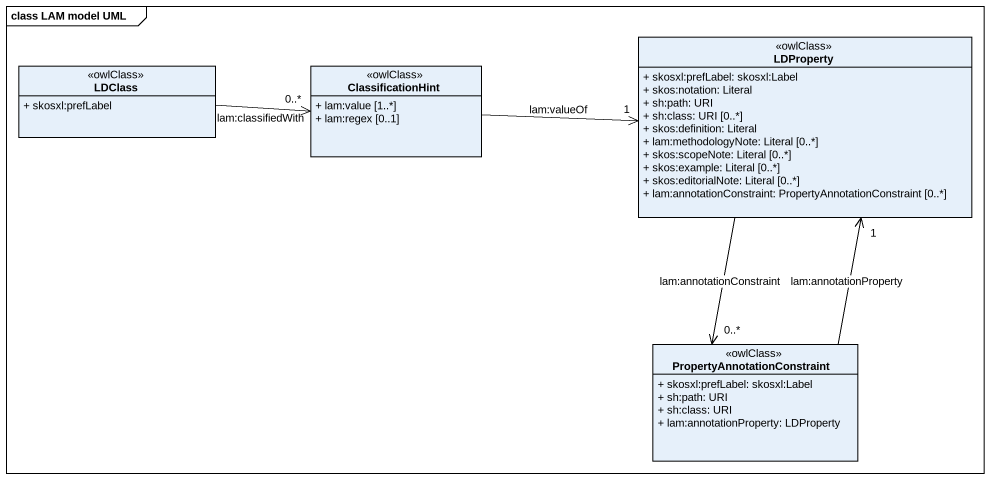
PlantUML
@startuml
mainframe class LAM model UML
hide circle
hide empty members
skinparam classAttributeIconSize 0
class LDClass <<owlClass>> {
  + skosxl:prefLabel
}
class ClassificationHint <<owlClass>> {
  + lam:value [1..*]
  + lam:regex [0..1]
}
class LDProperty <<owlClass>> {
  + skosxl:prefLabel: skosxl:Label
  + skos:notation: Literal
  + sh:path: URI
  + sh:class: URI [0..*]
  + skos:definition: Literal
  + lam:methodologyNote: Literal [0..*]
  + skos:scopeNote: Literal [0..*]
  + skos:example: Literal [0..*]
  + skos:editorialNote: Literal [0..*]
  + lam:annotationConstraint: PropertyAnnotationConstraint [0..*]
}
class PropertyAnnotationConstraint <<owlClass>> {
  + skosxl:prefLabel: skosxl:Label
  + sh:path: URI
  + sh:class: URI
  + lam:annotationProperty: LDProperty
}
LDClass -right-> "0..*" ClassificationHint : lam:classifiedWith
ClassificationHint -right-> "1" LDProperty : lam:valueOf
LDProperty --> "0..*" PropertyAnnotationConstraint : lam:annotationConstraint
PropertyAnnotationConstraint -up-> "1" LDProperty : lam:annotationProperty
@enduml
